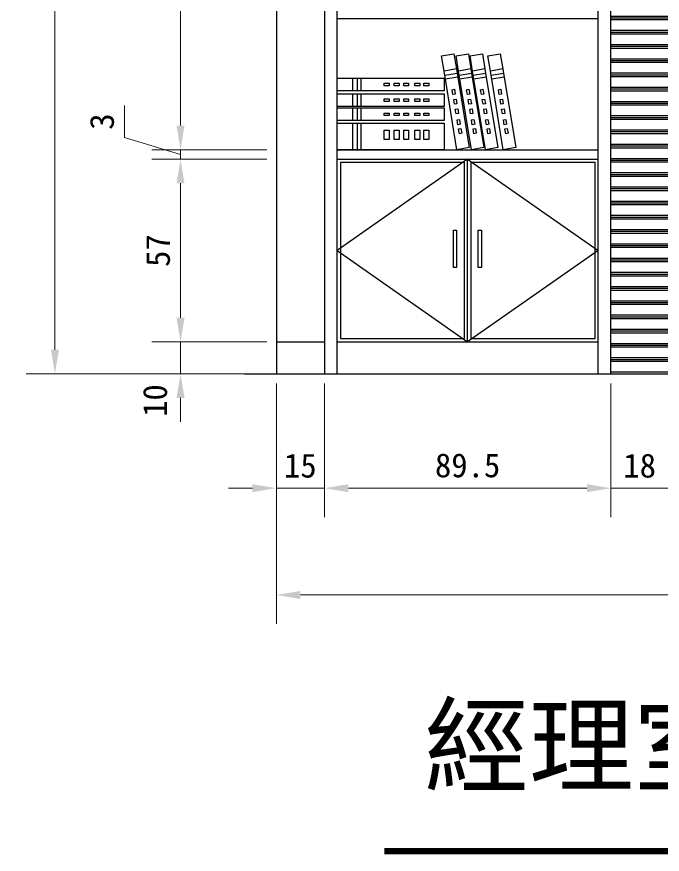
# Model space of a CAD drawing. Header units: centimetres. Extents: x 1966 to 8787, y 7398 to 12383.
# Drawn here: x 3816.2 to 4017.8, y 7478.8 to 7740.3 of the extents above; entities that cross this region are included whole.
import ezdxf

# ---------------------------------------------------------------- set-up
doc = ezdxf.new("R2010")
doc.units = ezdxf.units.CM
doc.header["$PDMODE"] = 35
doc.styles.get("Standard").update_dxf_attribs({"font": 'arial.ttf', "height": 10})
doc.styles.add('文2.5', font='kaiu.ttf', dxfattribs={"height": 2.5})
doc.dimstyles.new('DIM2.5', dxfattribs={"dimtxt": 2.5, "dimasz": 2.5, "dimexe": 3, "dimexo": 1, "dimgap": 1, "dimtad": 1, "dimdec": 1, "dimdsep": 46, "dimtxsty": '文2.5', "dimcen": 0, "dimadec": 0, "dimazin": 0, "dimtfac": 1, "dimtdec": 1, "dimtmove": 0, "dimatfit": 3, "dimfxl": 1, "dimlwd": 15, "dimlwe": 15, "dimarcsym": 0})

# ---------------------------------------------------------------- blocks, each defined once
blk = doc.blocks.new('抽屜門把')
for p, q in [((-4.4, 6.37), (-3.44, 6.37)), ((-4.4, -5.33), (-4.4, 6.37)), ((-3.44, 6.37), (-3.44, -5.33)), ((3.33, 6.37), (4.29, 6.37)), ((3.33, -5.33), (3.33, 6.37)), ((4.29, 6.37), (4.29, -5.33)), ((-3.44, -5.33), (-4.4, -5.33)), ((4.29, -5.33), (3.33, -5.33))]:
    blk.add_line(p, q)
blk = doc.blocks.new('書04')
for p, q in [((32.6, 29.29), (36.46, 29.92)), ((33.38, 24.55), (32.6, 29.29)), ((36.46, 29.92), (37.24, 25.19)), ((37.12, 29.29), (40.98, 29.92)), ((37.9, 24.55), (37.12, 29.29)), ((40.98, 29.92), (41.76, 25.19)), ((41.5, 29.29), (45.37, 29.92)), ((42.28, 24.55), (41.5, 29.29)), ((45.37, 29.92), (46.14, 25.19)), ((47.09, 29.29), (50.95, 29.92)), ((47.86, 24.55), (47.09, 29.29)), ((50.95, 29.92), (51.72, 25.19)), ((37.24, 25.19), (33.38, 24.55)), ((33.61, 23.15), (33.38, 24.55)), ((37.47, 23.78), (33.61, 23.15)), ((37.24, 25.19), (37.47, 23.78)), ((37.47, 23.78), (37.66, 22.62)), ((41.76, 25.19), (37.9, 24.55)), ((38.13, 23.15), (37.9, 24.55)), ((41.99, 23.78), (38.13, 23.15)), ((41.76, 25.19), (41.99, 23.78)), ((41.99, 23.78), (42.18, 22.62)), ((46.14, 25.19), (42.28, 24.55)), ((42.51, 23.15), (42.28, 24.55)), ((46.37, 23.78), (42.51, 23.15)), ((46.14, 25.19), (46.37, 23.78)), ((46.37, 23.78), (46.56, 22.62)), ((51.72, 25.19), (47.86, 24.55)), ((48.09, 23.15), (47.86, 24.55)), ((51.96, 23.78), (48.09, 23.15)), ((51.72, 25.19), (51.96, 23.78)), ((51.96, 23.78), (52.15, 22.62)), ((0, 22.34), (4.8, 22.34)), ((0, 18.42), (0, 22.34)), ((4.8, 22.34), (4.8, 18.42)), ((4.8, 22.34), (6.22, 22.34)), ((6.22, 22.34), (6.22, 18.42)), ((6.22, 22.34), (7.39, 22.34)), ((7.39, 22.34), (7.39, 18.42)), ((7.39, 22.34), (33.42, 22.34)), ((33.42, 22.34), (33.42, 18.42)), ((33.8, 21.99), (33.61, 23.15)), ((37.66, 22.62), (33.8, 21.99)), ((37.41, 0), (33.8, 21.99)), ((37.66, 22.62), (41.27, 0.63)), ((38.32, 21.99), (38.13, 23.15)), ((42.18, 22.62), (38.32, 21.99)), ((41.93, 0), (38.32, 21.99)), ((42.18, 22.62), (45.79, 0.63)), ((42.7, 21.99), (42.51, 23.15)), ((46.56, 22.62), (42.7, 21.99)), ((46.32, 0), (42.7, 21.99)), ((46.56, 22.62), (50.18, 0.63)), ((48.28, 21.99), (48.09, 23.15)), ((52.15, 22.62), (48.28, 21.99)), ((51.9, 0), (48.28, 21.99)), ((52.15, 22.62), (55.76, 0.63)), ((4.8, 18.42), (0, 18.42)), ((6.22, 18.42), (4.8, 18.42)), ((7.39, 18.42), (6.22, 18.42)), ((33.42, 18.42), (7.39, 18.42)), ((14.71, 20.72), (16.22, 20.72)), ((14.71, 19.97), (14.71, 20.72)), ((16.22, 19.97), (14.71, 19.97)), ((16.22, 20.72), (16.22, 19.97)), ((17.81, 20.72), (19.32, 20.72)), ((17.81, 19.97), (17.81, 20.72)), ((19.32, 19.97), (17.81, 19.97)), ((19.32, 20.72), (19.32, 19.97)), ((20.83, 20.72), (22.33, 20.72)), ((20.83, 19.97), (20.83, 20.72)), ((22.33, 19.97), (20.83, 19.97)), ((22.33, 20.72), (22.33, 19.97)), ((24.26, 20.72), (25.77, 20.72)), ((24.26, 19.97), (24.26, 20.72)), ((25.77, 19.97), (24.26, 19.97)), ((25.77, 20.72), (25.77, 19.97)), ((27.11, 20.72), (28.62, 20.72)), ((27.11, 19.97), (27.11, 20.72)), ((28.62, 19.97), (27.11, 19.97)), ((28.62, 20.72), (28.62, 19.97)), ((35.91, 18.71), (36.65, 18.84)), ((36.15, 17.23), (35.91, 18.71)), ((36.65, 18.84), (36.89, 17.35)), ((40.42, 18.71), (41.17, 18.84)), ((40.67, 17.23), (40.42, 18.71)), ((41.17, 18.84), (41.41, 17.35)), ((44.81, 18.71), (45.55, 18.84)), ((45.05, 17.23), (44.81, 18.71)), ((45.55, 18.84), (45.8, 17.35)), ((50.39, 18.71), (51.14, 18.84)), ((50.64, 17.23), (50.39, 18.71)), ((51.14, 18.84), (51.38, 17.35)), ((0, 17.45), (4.8, 17.45)), ((0, 13.53), (0, 17.45)), ((4.8, 17.45), (4.8, 13.53)), ((4.8, 17.45), (6.22, 17.45)), ((6.22, 17.45), (6.22, 13.53)), ((6.22, 17.45), (7.39, 17.45)), ((7.39, 17.45), (7.39, 13.53)), ((7.39, 17.45), (33.42, 17.45)), ((14.71, 15.83), (16.22, 15.83)), ((14.71, 15.08), (14.71, 15.83)), ((16.22, 15.83), (16.22, 15.08)), ((17.81, 15.83), (19.32, 15.83)), ((17.81, 15.08), (17.81, 15.83)), ((19.32, 15.83), (19.32, 15.08)), ((20.83, 15.83), (22.33, 15.83)), ((20.83, 15.08), (20.83, 15.83)), ((22.33, 15.83), (22.33, 15.08)), ((24.26, 15.83), (25.77, 15.83)), ((24.26, 15.08), (24.26, 15.83)), ((25.77, 15.83), (25.77, 15.08)), ((27.11, 15.83), (28.62, 15.83)), ((27.11, 15.08), (27.11, 15.83)), ((28.62, 15.83), (28.62, 15.08)), ((33.42, 17.45), (33.42, 13.53)), ((36.89, 17.35), (36.15, 17.23)), ((36.41, 15.66), (37.15, 15.78)), ((37.15, 15.78), (37.4, 14.29)), ((41.41, 17.35), (40.67, 17.23)), ((40.93, 15.66), (41.67, 15.78)), ((41.67, 15.78), (41.91, 14.29)), ((45.8, 17.35), (45.05, 17.23)), ((45.31, 15.66), (46.06, 15.78)), ((46.06, 15.78), (46.3, 14.29)), ((51.38, 17.35), (50.64, 17.23)), ((50.89, 15.66), (51.64, 15.78)), ((51.64, 15.78), (51.88, 14.29)), ((4.8, 13.53), (0, 13.53)), ((6.22, 13.53), (4.8, 13.53)), ((7.39, 13.53), (6.22, 13.53)), ((33.42, 13.53), (7.39, 13.53)), ((16.22, 15.08), (14.71, 15.08)), ((19.32, 15.08), (17.81, 15.08)), ((22.33, 15.08), (20.83, 15.08)), ((25.77, 15.08), (24.26, 15.08)), ((28.62, 15.08), (27.11, 15.08)), ((36.65, 14.17), (36.41, 15.66)), ((37.4, 14.29), (36.65, 14.17)), ((41.17, 14.17), (40.93, 15.66)), ((41.91, 14.29), (41.17, 14.17)), ((45.56, 14.17), (45.31, 15.66)), ((46.3, 14.29), (45.56, 14.17)), ((51.14, 14.17), (50.89, 15.66)), ((51.88, 14.29), (51.14, 14.17)), ((0, 13.04), (4.8, 13.04)), ((0, 9.13), (0, 13.04)), ((4.8, 13.04), (4.8, 9.13)), ((4.8, 13.04), (6.22, 13.04)), ((6.22, 13.04), (6.22, 9.13)), ((6.22, 13.04), (7.39, 13.04)), ((7.39, 13.04), (7.39, 9.13)), ((7.39, 13.04), (33.42, 13.04)), ((14.71, 11.43), (16.22, 11.43)), ((14.71, 10.68), (14.71, 11.43)), ((16.22, 10.68), (14.71, 10.68)), ((16.22, 11.43), (16.22, 10.68)), ((17.81, 11.43), (19.32, 11.43)), ((17.81, 10.68), (17.81, 11.43)), ((19.32, 10.68), (17.81, 10.68)), ((19.32, 11.43), (19.32, 10.68)), ((20.83, 11.43), (22.33, 11.43)), ((20.83, 10.68), (20.83, 11.43)), ((22.33, 10.68), (20.83, 10.68)), ((22.33, 11.43), (22.33, 10.68)), ((24.26, 10.68), (24.26, 11.43)), ((24.26, 11.43), (25.77, 11.43)), ((25.77, 10.68), (24.26, 10.68)), ((25.77, 11.43), (25.77, 10.68)), ((27.11, 11.43), (28.62, 11.43)), ((27.11, 10.68), (27.11, 11.43)), ((28.62, 10.68), (27.11, 10.68)), ((28.62, 11.43), (28.62, 10.68)), ((33.42, 13.04), (33.42, 9.13)), ((36.9, 12.68), (37.64, 12.8)), ((37.14, 11.19), (36.9, 12.68)), ((37.89, 11.31), (37.14, 11.19)), ((37.64, 12.8), (37.89, 11.31)), ((41.42, 12.68), (42.16, 12.8)), ((41.66, 11.19), (41.42, 12.68)), ((42.4, 11.31), (41.66, 11.19)), ((42.16, 12.8), (42.4, 11.31)), ((45.8, 12.68), (46.54, 12.8)), ((46.05, 11.19), (45.8, 12.68)), ((46.79, 11.31), (46.05, 11.19)), ((46.54, 12.8), (46.79, 11.31)), ((51.38, 12.68), (52.13, 12.8)), ((51.63, 11.19), (51.38, 12.68)), ((52.37, 11.31), (51.63, 11.19)), ((52.13, 12.8), (52.37, 11.31)), ((4.8, 9.13), (0, 9.13)), ((0, 8.32), (4.8, 8.32)), ((0, 0), (0, 8.32)), ((6.22, 9.13), (4.8, 9.13)), ((4.8, 8.32), (4.8, 0)), ((4.8, 8.32), (6.22, 8.32)), ((7.39, 9.13), (6.22, 9.13)), ((6.22, 8.32), (6.22, 0)), ((6.22, 8.32), (7.39, 8.32)), ((33.42, 9.13), (7.39, 9.13)), ((7.39, 8.32), (7.39, 0)), ((7.39, 8.32), (33.42, 8.32)), ((33.42, 8.32), (33.42, 0)), ((37.45, 9.29), (38.2, 9.41)), ((37.7, 7.8), (37.45, 9.29)), ((38.44, 7.92), (37.7, 7.8)), ((38.2, 9.41), (38.44, 7.92)), ((41.97, 9.29), (42.72, 9.41)), ((42.22, 7.8), (41.97, 9.29)), ((42.96, 7.92), (42.22, 7.8)), ((42.72, 9.41), (42.96, 7.92)), ((46.36, 9.29), (47.1, 9.41)), ((46.6, 7.8), (46.36, 9.29)), ((47.35, 7.92), (46.6, 7.8)), ((47.1, 9.41), (47.35, 7.92)), ((51.94, 9.29), (52.68, 9.41)), ((52.18, 7.8), (51.94, 9.29)), ((52.93, 7.92), (52.18, 7.8)), ((52.68, 9.41), (52.93, 7.92)), ((14.71, 6.07), (16.22, 6.07)), ((14.71, 3.14), (14.71, 6.07)), ((16.22, 6.07), (16.22, 3.14)), ((17.81, 6.07), (19.32, 6.07)), ((17.81, 3.14), (17.81, 6.07)), ((19.32, 6.07), (19.32, 3.14)), ((20.83, 6.07), (22.33, 6.07)), ((20.83, 3.14), (20.83, 6.07)), ((22.33, 6.07), (22.33, 3.14)), ((24.26, 6.07), (25.77, 6.07)), ((24.26, 3.14), (24.26, 6.07)), ((25.77, 6.07), (25.77, 3.14)), ((27.11, 6.07), (28.62, 6.07)), ((27.11, 3.14), (27.11, 6.07)), ((28.62, 6.07), (28.62, 3.14)), ((37.92, 6.48), (38.66, 6.6)), ((38.16, 4.99), (37.92, 6.48)), ((38.66, 6.6), (38.9, 5.11)), ((42.43, 6.48), (43.18, 6.6)), ((42.68, 4.99), (42.43, 6.48)), ((43.18, 6.6), (43.42, 5.11)), ((46.82, 6.48), (47.56, 6.6)), ((47.06, 4.99), (46.82, 6.48)), ((47.56, 6.6), (47.81, 5.11)), ((52.4, 6.48), (53.15, 6.6)), ((52.65, 4.99), (52.4, 6.48)), ((53.15, 6.6), (53.39, 5.11)), ((16.22, 3.14), (14.71, 3.14)), ((19.32, 3.14), (17.81, 3.14)), ((22.33, 3.14), (20.83, 3.14)), ((25.77, 3.14), (24.26, 3.14)), ((28.62, 3.14), (27.11, 3.14)), ((38.9, 5.11), (38.16, 4.99)), ((43.42, 5.11), (42.68, 4.99)), ((47.81, 5.11), (47.06, 4.99)), ((53.39, 5.11), (52.65, 4.99)), ((4.8, 0), (0, 0)), ((0, -1), (0, 0)), ((6.22, 0), (4.8, 0)), ((7.39, 0), (6.22, 0)), ((33.42, 0), (7.39, 0)), ((41.27, 0.63), (37.41, 0)), ((45.79, 0.63), (41.93, 0)), ((50.18, 0.63), (46.32, 0)), ((55.76, 0.63), (51.9, 0))]:
    blk.add_line(p, q)
blk = doc.blocks.new('*D212')
at = {"color": 0, "linetype": 'Continuous', "lineweight": 15, "transparency": 16777216}
for p, q in [((3867.36, 7646.32), (3867.36, 7653.82)), ((3894.3, 7638.82), (3858.36, 7638.82)), ((3867.36, 7628.82), (3867.36, 7638.82)), ((3894.3, 7628.82), (3858.36, 7628.82)), ((3867.36, 7621.32), (3867.36, 7613.82))]:
    blk.add_line(p, q, dxfattribs=at)
at = {"color": 0, "transparency": 16777216}
for points in [[(3866.11, 7646.32), (3868.61, 7646.32), (3867.36, 7638.82)], [(3866.11, 7621.32), (3868.61, 7621.32), (3867.36, 7628.82)]]:
    blk.add_solid(points, dxfattribs=at)
at = {"layer": 'DEFPOINTS', "color": 0, "transparency": 16777216}
for p in [(3867.36, 7638.82), (3897.3, 7638.82), (3897.3, 7628.82)]:
    blk.add_point(p, dxfattribs=at)
at = {"color": 0, "transparency": 16777216, "insert": (3859.44, 7620.47), "char_height": 7.5, "attachment_point": 5, "rotation": 90, "style": '文2.5'}
blk.add_mtext('10', dxfattribs=at)
blk = doc.blocks.new('*D213')
at = {"color": 0, "linetype": 'Continuous', "lineweight": 15, "transparency": 16777216}
for p, q in [((3894.3, 7695.82), (3858.36, 7695.82)), ((3867.36, 7646.32), (3867.36, 7688.32)), ((3894.3, 7638.82), (3858.36, 7638.82))]:
    blk.add_line(p, q, dxfattribs=at)
at = {"color": 0, "transparency": 16777216}
for points in [[(3866.11, 7688.32), (3868.61, 7688.32), (3867.36, 7695.82)], [(3866.11, 7646.32), (3868.61, 7646.32), (3867.36, 7638.82)]]:
    blk.add_solid(points, dxfattribs=at)
at = {"layer": 'DEFPOINTS', "color": 0, "transparency": 16777216}
for p in [(3867.36, 7695.82), (3897.3, 7695.82), (3897.3, 7638.82)]:
    blk.add_point(p, dxfattribs=at)
at = {"color": 0, "transparency": 16777216, "insert": (3860.36, 7667.32), "char_height": 7.5, "attachment_point": 5, "rotation": 90, "style": '文2.5'}
blk.add_mtext('57', dxfattribs=at)
blk = doc.blocks.new('*D214')
at = {"color": 0, "linetype": 'Continuous', "lineweight": 15, "transparency": 16777216}
for p, q in [((3849.86, 7702.57), (3849.86, 7712.63)), ((3867.36, 7706.32), (3867.36, 7713.82)), ((3867.36, 7697.32), (3849.86, 7702.57)), ((3894.3, 7698.82), (3858.36, 7698.82)), ((3867.36, 7695.82), (3867.36, 7698.82)), ((3867.36, 7695.82), (3867.36, 7698.82)), ((3894.3, 7695.82), (3858.36, 7695.82)), ((3867.36, 7688.32), (3867.36, 7680.82))]:
    blk.add_line(p, q, dxfattribs=at)
at = {"color": 0, "transparency": 16777216}
for points in [[(3866.11, 7706.32), (3868.61, 7706.32), (3867.36, 7698.82)], [(3866.11, 7688.32), (3868.61, 7688.32), (3867.36, 7695.82)]]:
    blk.add_solid(points, dxfattribs=at)
at = {"layer": 'DEFPOINTS', "color": 0, "transparency": 16777216}
for p in [(3867.36, 7698.82), (3897.3, 7698.82), (3897.3, 7695.82)]:
    blk.add_point(p, dxfattribs=at)
at = {"color": 0, "transparency": 16777216, "insert": (3842.86, 7707.6), "char_height": 7.5, "attachment_point": 5, "rotation": 90, "style": '文2.5'}
blk.add_mtext('3', dxfattribs=at)
blk = doc.blocks.new('*D215')
at = {"color": 0, "linetype": 'Continuous', "lineweight": 15, "transparency": 16777216}
for p, q in [((3894.3, 7865.82), (3858.36, 7865.82)), ((3867.36, 7706.32), (3867.36, 7858.32)), ((3894.3, 7698.82), (3858.36, 7698.82))]:
    blk.add_line(p, q, dxfattribs=at)
at = {"color": 0, "transparency": 16777216}
for points in [[(3866.11, 7858.32), (3868.61, 7858.32), (3867.36, 7865.82)], [(3866.11, 7706.32), (3868.61, 7706.32), (3867.36, 7698.82)]]:
    blk.add_solid(points, dxfattribs=at)
at = {"layer": 'DEFPOINTS', "color": 0, "transparency": 16777216}
for p in [(3867.36, 7865.82), (3897.3, 7865.82), (3897.3, 7698.82)]:
    blk.add_point(p, dxfattribs=at)
at = {"color": 0, "transparency": 16777216, "insert": (3860.36, 7782.32), "char_height": 7.5, "attachment_point": 5, "rotation": 90, "style": '文2.5'}
blk.add_mtext('167', dxfattribs=at)
blk = doc.blocks.new('*D218')
at = {"color": 0, "linetype": 'Continuous', "lineweight": 15, "transparency": 16777216}
for p, q in [((3894.3, 7908.82), (3819.12, 7908.82)), ((3828.12, 7636.32), (3828.12, 7901.32)), ((3894.3, 7628.82), (3819.12, 7628.82))]:
    blk.add_line(p, q, dxfattribs=at)
at = {"color": 0, "transparency": 16777216}
for points in [[(3826.87, 7901.32), (3829.37, 7901.32), (3828.12, 7908.82)], [(3826.87, 7636.32), (3829.37, 7636.32), (3828.12, 7628.82)]]:
    blk.add_solid(points, dxfattribs=at)
at = {"layer": 'DEFPOINTS', "color": 0, "transparency": 16777216}
for p in [(3828.12, 7908.82), (3897.3, 7908.82), (3897.3, 7628.82)]:
    blk.add_point(p, dxfattribs=at)
at = {"color": 0, "transparency": 16777216, "insert": (3821.12, 7768.82), "char_height": 7.5, "attachment_point": 5, "rotation": 90, "style": '文2.5'}
blk.add_mtext('280', dxfattribs=at)
blk = doc.blocks.new('*D219')
at = {"color": 0, "linetype": 'Continuous', "lineweight": 15, "transparency": 16777216}
for p, q in [((3897.3, 7625.82), (3897.3, 7584.12)), ((3912.3, 7625.82), (3912.3, 7584.12)), ((3889.8, 7593.12), (3882.3, 7593.12)), ((3897.3, 7593.12), (3912.3, 7593.12)), ((3919.8, 7593.12), (3927.3, 7593.12))]:
    blk.add_line(p, q, dxfattribs=at)
at = {"color": 0, "transparency": 16777216}
for points in [[(3889.8, 7594.37), (3889.8, 7591.87), (3897.3, 7593.12)], [(3919.8, 7594.37), (3919.8, 7591.87), (3912.3, 7593.12)]]:
    blk.add_solid(points, dxfattribs=at)
at = {"layer": 'DEFPOINTS', "color": 0, "transparency": 16777216}
for p in [(3897.3, 7628.82), (3912.3, 7628.82), (3912.3, 7593.12)]:
    blk.add_point(p, dxfattribs=at)
at = {"color": 0, "transparency": 16777216, "insert": (3904.8, 7600.12), "char_height": 7.5, "attachment_point": 5, "style": '文2.5'}
blk.add_mtext('15', dxfattribs=at)
blk = doc.blocks.new('*D220')
at = {"color": 0, "linetype": 'Continuous', "lineweight": 15, "transparency": 16777216}
for p, q in [((3912.3, 7625.82), (3912.3, 7584.12)), ((4001.8, 7625.82), (4001.8, 7584.12)), ((3919.8, 7593.12), (3994.3, 7593.12))]:
    blk.add_line(p, q, dxfattribs=at)
at = {"color": 0, "transparency": 16777216}
for points in [[(3919.8, 7594.37), (3919.8, 7591.87), (3912.3, 7593.12)], [(3994.3, 7594.37), (3994.3, 7591.87), (4001.8, 7593.12)]]:
    blk.add_solid(points, dxfattribs=at)
at = {"layer": 'DEFPOINTS', "color": 0, "transparency": 16777216}
for p in [(3912.3, 7628.82), (4001.8, 7628.82), (4001.8, 7593.12)]:
    blk.add_point(p, dxfattribs=at)
at = {"color": 0, "transparency": 16777216, "insert": (3957.05, 7600.21), "char_height": 7.5, "attachment_point": 5, "style": '文2.5'}
blk.add_mtext('89.5', dxfattribs=at)
blk = doc.blocks.new('*D221')
at = {"color": 0, "linetype": 'Continuous', "lineweight": 15, "transparency": 16777216}
for p, q in [((4001.8, 7625.82), (4001.8, 7584.12)), ((4019.8, 7625.82), (4019.8, 7584.12)), ((3994.3, 7593.12), (3986.8, 7593.12)), ((4001.8, 7593.12), (4019.8, 7593.12)), ((4027.3, 7593.12), (4034.8, 7593.12))]:
    blk.add_line(p, q, dxfattribs=at)
at = {"color": 0, "transparency": 16777216}
for points in [[(3994.3, 7594.37), (3994.3, 7591.87), (4001.8, 7593.12)], [(4027.3, 7594.37), (4027.3, 7591.87), (4019.8, 7593.12)]]:
    blk.add_solid(points, dxfattribs=at)
at = {"layer": 'DEFPOINTS', "color": 0, "transparency": 16777216}
for p in [(4001.8, 7628.82), (4019.8, 7628.82), (4019.8, 7593.12)]:
    blk.add_point(p, dxfattribs=at)
at = {"color": 0, "transparency": 16777216, "insert": (4010.8, 7600.12), "char_height": 7.5, "attachment_point": 5, "style": '文2.5'}
blk.add_mtext('18', dxfattribs=at)
blk = doc.blocks.new('*D225')
at = {"color": 0, "linetype": 'Continuous', "lineweight": 15, "transparency": 16777216}
for p, q in [((3897.3, 7625.82), (3897.3, 7550.77)), ((4351.3, 7625.82), (4351.3, 7550.77)), ((3904.8, 7559.77), (4343.8, 7559.77))]:
    blk.add_line(p, q, dxfattribs=at)
at = {"color": 0, "transparency": 16777216}
for points in [[(3904.8, 7561.02), (3904.8, 7558.52), (3897.3, 7559.77)], [(4343.8, 7561.02), (4343.8, 7558.52), (4351.3, 7559.77)]]:
    blk.add_solid(points, dxfattribs=at)
at = {"layer": 'DEFPOINTS', "color": 0, "transparency": 16777216}
for p in [(3897.3, 7628.82), (4351.3, 7628.82), (4351.3, 7559.77)]:
    blk.add_point(p, dxfattribs=at)
at = {"color": 0, "transparency": 16777216, "insert": (4124.3, 7566.77), "char_height": 7.5, "attachment_point": 5, "style": '文2.5'}
blk.add_mtext('454', dxfattribs=at)

msp = doc.modelspace()

# ---------------------------------------------------------------- hatches: boundary and pattern name
h = msp.add_hatch()
h.set_pattern_fill('PLAST', color=256, scale=0.7)
h.set_pattern_definition([(0, (0, 1085.277), (0, 4.445), []), (0, (0, 1085.833), (0, 4.445), []), (0, (0, 1086.3885), (0, 4.445), [])])
h.paths.add_polyline_path([(4001.8, 7628.82), (4019.8, 7628.82), (4019.8, 7845.82), (4001.8, 7845.82)])
h.paths.add_polyline_path([(4261.8, 7845.82), (4243.8, 7845.82), (4243.8, 7628.82), (4261.8, 7628.82)])

# ---------------------------------------------------------------- linework, layer by layer
for p, q in [((3897.3, 7908.82), (3897.3, 7628.82)), ((3912.3, 7908.82), (3912.3, 7628.82)), ((4001.8, 7628.82), (4001.8, 7875.82)), ((3916.3, 7628.82), (3916.3, 7865.82)), ((3997.8, 7628.82), (3997.8, 7865.82)), ((3916.3, 7739.82), (3997.8, 7739.82)), ((3916.3, 7698.82), (3997.8, 7698.82)), ((3916.3, 7695.82), (3997.8, 7695.82)), ((3957.05, 7695.82), (3916.3, 7667.32)), ((3957.05, 7638.82), (3957.05, 7695.82)), ((3957.05, 7695.82), (3997.8, 7667.32)), ((3916.3, 7667.32), (3957.05, 7638.82)), ((3997.8, 7667.32), (3957.05, 7638.82)), ((3897.3, 7638.82), (3912.3, 7638.82)), ((3916.3, 7638.82), (3997.8, 7638.82)), ((3887.3, 7628.82), (4361.3, 7628.82)), ((3897.3, 7628.82), (4351.3, 7628.82))]:
    msp.add_line(p, q)
for points in [[(3917.3, 7639.82), (3956.1, 7639.82), (3956.1, 7694.82), (3917.3, 7694.82)], [(3958.05, 7639.82), (3996.85, 7639.82), (3996.85, 7694.82), (3958.05, 7694.82)]]:
    msp.add_lwpolyline(points, close=True)
at = {"const_width": 2}
msp.add_lwpolyline([(3931, 7479.82), (4346.73, 7479.82)], dxfattribs=at)

# ---------------------------------------------------------------- block references
for name, p in [('書04', (3916.3, 7698.82)), ('抽屜門把', (3957.05, 7667.32))]:
    msp.add_blockref(name, p)

# ---------------------------------------------------------------- texts
msp.add_text('經理室B向立面圖     s:1/30', height=24).set_placement((3943.46, 7500.79))

# ---------------------------------------------------------------- dimensions: what is measured, and where the dimension line sits
for base, p1, p2, picture, middle in [((3828.12, 7908.82), (3897.3, 7628.82), (3897.3, 7908.82), '*D218', (3821.12, 7768.82)), ((3867.36, 7865.82), (3897.3, 7698.82), (3897.3, 7865.82), '*D215', (3860.36, 7782.32)), ((3867.36, 7698.82), (3897.3, 7695.82), (3897.3, 7698.82), '*D214', (3842.86, 7705.57)), ((3867.36, 7695.82), (3897.3, 7638.82), (3897.3, 7695.82), '*D213', (3860.36, 7667.32))]:
    dim = msp.add_linear_dim(base=base, p1=p1, p2=p2, angle=90, dimstyle='DIM2.5')
    dim.commit()
    dim.dimension.update_dxf_attribs({"geometry": picture, "text_midpoint": middle})
dim = msp.add_linear_dim(base=(3867.36, 7638.82), p1=(3897.3, 7628.82), p2=(3897.3, 7638.82), angle=90, dimstyle='DIM2.5', override={"dimtmove": 2})
dim.commit()
dim.dimension.update_dxf_attribs({"geometry": '*D212', "text_midpoint": (3859.44, 7620.47), "dimtype": 160})
for base, p1, p2, picture, middle in [((3912.3, 7593.12), (3897.3, 7628.82), (3912.3, 7628.82), '*D219', (3904.8, 7600.12)), ((4351.3, 7559.77), (3897.3, 7628.82), (4351.3, 7628.82), '*D225', (4124.3, 7566.77)), ((4001.8, 7593.12), (3912.3, 7628.82), (4001.8, 7628.82), '*D220', (3957.05, 7600.21)), ((4019.8, 7593.12), (4001.8, 7628.82), (4019.8, 7628.82), '*D221', (4010.8, 7600.12))]:
    dim = msp.add_linear_dim(base=base, p1=p1, p2=p2, dimstyle='DIM2.5')
    dim.commit()
    dim.dimension.update_dxf_attribs({"geometry": picture, "text_midpoint": middle})

doc.saveas('drawing.dxf')
